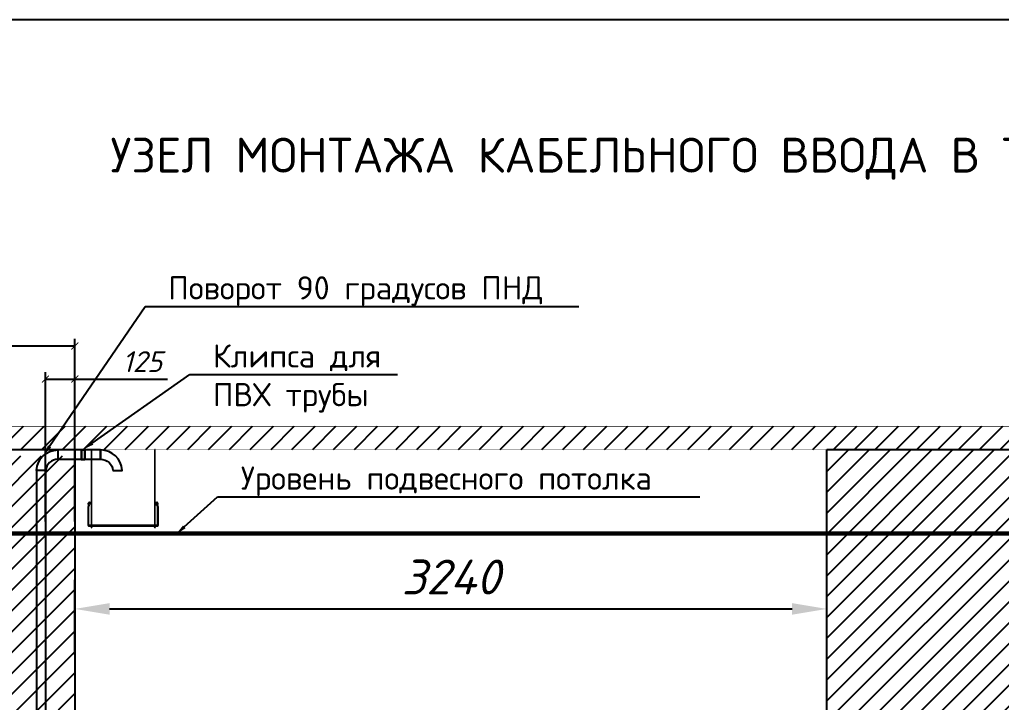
# Model space of a CAD drawing. Header units: millimetres. Extents: x 4247 to 622543, y -201358 to 142419.
# Drawn here: x 278439 to 282670, y -171833 to -168893 of the extents above; entities that cross this region are included whole.
import ezdxf
from ezdxf import colors
from ezdxf.entities.mleader import LeaderData, LeaderLine
from ezdxf.math import Vec2, Vec3

# ---------------------------------------------------------------- set-up
doc = ezdxf.new("R2010")
doc.units = ezdxf.units.MM
doc.linetypes.add('0', pattern=[0])
doc.layers.get('DEFPOINTS').update_dxf_attribs({"color": 252, "lineweight": 9})
doc.layers.add('_Турникеты ИСПП', color=254, linetype='Continuous')
doc.styles.add('ISOCPEUR', font='isocpeui.ttf')
doc.styles.add('KOSTY_STYLE', font='isocpeur.ttf')
doc.styles.get("Standard").update_dxf_attribs({"font": 'romans.shx'})
doc.dimstyles.new('ISO-25', dxfattribs={"dimtxt": 2.5, "dimasz": 2.5, "dimexe": 1.25, "dimexo": 0.625, "dimtad": 1, "dimtxsty": 'Standard', "dimcen": 2.5, "dimadec": 0, "dimazin": 0, "dimtfac": 1, "dimtmove": 0, "dimatfit": 3, "dimfxl": 1, "dimarcsym": 0})

# ---------------------------------------------------------------- blocks, each defined once
blk = doc.blocks.new('_ArchTick')
at = {"color": 0, "linetype": 'ByBlock', "const_width": 0.15}
blk.add_lwpolyline([(-0.5, -0.5), (0.5, 0.5)], dxfattribs=at)
blk = doc.blocks.new('*D563')
at = {"layer": '_Турникеты ИСПП', "color": 0, "lineweight": -2, "ltscale": 10, "transparency": 16777216}
for p, q in [((278549.9, -171054.1), (278549.9, -170410.7)), ((278676.5, -171054.1), (278676.5, -170410.7)), ((278549.9, -170440.7), (278676.5, -170440.7)), ((278676.5, -170440.7), (279076.4, -170440.7))]:
    blk.add_line(p, q, dxfattribs=at)
at = {"layer": 'DEFPOINTS', "color": 0, "ltscale": 10, "transparency": 16777216}
for p in [(278549.9, -170440.7), (278549.9, -171116.6), (278676.5, -171116.6)]:
    blk.add_point(p, dxfattribs=at)
at = {"layer": '_Турникеты ИСПП', "color": 0, "lineweight": -2, "ltscale": 10, "transparency": 16777216, "xscale": 30, "yscale": 30, "zscale": 30, "rotation": 180}
blk.add_blockref('_ArchTick', (278549.9, -170440.7), dxfattribs=at)
at = {"layer": '_Турникеты ИСПП', "color": 0, "lineweight": -2, "ltscale": 10, "transparency": 16777216, "xscale": 30, "yscale": 30, "zscale": 30}
blk.add_blockref('_ArchTick', (278676.5, -170440.7), dxfattribs=at)
at = {"layer": '_Турникеты ИСПП', "color": 0, "lineweight": 9, "ltscale": 10, "transparency": 16777216, "insert": (278967.2, -170365.7), "char_height": 90, "attachment_point": 5, "style": 'ISOCPEUR'}
blk.add_mtext('125', dxfattribs=at)
blk = doc.blocks.new('*D566')
at = {"layer": '_Турникеты ИСПП', "color": 0, "lineweight": -2, "ltscale": 100, "transparency": 16777216}
for p, q in [((278676.5, -171626.8), (278676.5, -171306)), ((281917.6, -171715.2), (281917.6, -171306)), ((278826.5, -171431), (281767.6, -171431))]:
    blk.add_line(p, q, dxfattribs=at)
at = {"layer": '_Турникеты ИСПП', "color": 0, "ltscale": 100, "transparency": 16777216}
for points in [[(278826.5, -171406), (278826.5, -171456), (278676.5, -171431)], [(281767.6, -171406), (281767.6, -171456), (281917.6, -171431)]]:
    blk.add_solid(points, dxfattribs=at)
at = {"layer": 'DEFPOINTS', "color": 0, "ltscale": 100, "transparency": 16777216}
for p in [(281917.6, -171431), (278676.5, -171689.3), (281917.6, -171777.7)]:
    blk.add_point(p, dxfattribs=at)
at = {"layer": '_Турникеты ИСПП', "color": 0, "lineweight": 9, "ltscale": 100, "transparency": 16777216, "insert": (280297.1, -171293.5), "char_height": 150, "attachment_point": 5, "style": 'ISOCPEUR'}
blk.add_mtext('3240', dxfattribs=at)
blk = doc.blocks.new('*D581')
at = {"layer": '_Турникеты ИСПП', "color": 0, "lineweight": -2, "ltscale": 10, "transparency": 16777216}
for p, q in [((277656.5, -170720.1), (277656.5, -170268.2)), ((277656.5, -170298.2), (278676.5, -170298.2)), ((278676.5, -170682.1), (278676.5, -170268.2))]:
    blk.add_line(p, q, dxfattribs=at)
at = {"layer": 'DEFPOINTS', "color": 0, "ltscale": 10, "transparency": 16777216}
for p in [(278676.5, -170298.2), (278676.5, -170744.6), (277656.5, -170782.6)]:
    blk.add_point(p, dxfattribs=at)
at = {"layer": '_Турникеты ИСПП', "color": 0, "lineweight": -2, "ltscale": 10, "transparency": 16777216, "xscale": 30, "yscale": 30, "zscale": 30, "rotation": 180}
blk.add_blockref('_ArchTick', (277656.5, -170298.2), dxfattribs=at)
at = {"layer": '_Турникеты ИСПП', "color": 0, "lineweight": -2, "ltscale": 10, "transparency": 16777216, "xscale": 30, "yscale": 30, "zscale": 30}
blk.add_blockref('_ArchTick', (278676.5, -170298.2), dxfattribs=at)
at = {"layer": '_Турникеты ИСПП', "color": 0, "lineweight": 9, "ltscale": 10, "transparency": 16777216, "insert": (278167.3, -170223.2), "char_height": 90, "attachment_point": 5, "style": 'ISOCPEUR'}
blk.add_mtext('1020', dxfattribs=at)
blk = doc.blocks.new('*U48')
at = {"color": 0, "linetype": 'ByBlock', "lineweight": -2}
for p, q in [((-149, 91.9), (-147.7, 90.4)), ((-147.2, 90.8), (-148.4, 92.4)), ((-142, 91.9), (-141.5, 91.4)), ((141.5, 91.4), (142, 91.9)), ((148.4, 92.4), (147.2, 90.8)), ((147.7, 90.4), (149, 91.9)), ((-150, 83.7), (-150, 1.5)), ((-149.3, 1.5), (-149.3, 83.7)), ((149.3, 83.7), (149.3, 1.5)), ((150, 1.5), (150, 83.7)), ((148.5, 0.7), (-148.5, 0.7)), ((-148.5, 0), (148.5, 0))]:
    blk.add_line(p, q, dxfattribs=at)
for centre, radius, start, end in [((-145, 95), 5, 314.427, 217.7596), ((-147.5, 83.7), 2.5, 118.2115, 180), ((-145, 95), 4.3, 314.427, 217.7596), ((-147.5, 83.7), 1.8, 118.2115, 180), ((-150.1, 88.5), 3, 298.2115, 37.7596), ((-150.1, 88.5), 3.7, 298.2115, 37.7596), ((145, 95), 5, 322.2404, 225.573), ((145, 95), 4.3, 322.2404, 225.573), ((150.1, 88.5), 3.7, 142.2404, 241.7885), ((150.1, 88.5), 3, 142.2404, 241.7885), ((147.5, 83.7), 1.8, 0, 61.7885), ((147.5, 83.7), 2.5, 0, 61.7885), ((-148.5, 1.5), 1.5, 180, 270), ((-148.5, 1.5), 0.8, 180, 270), ((148.5, 1.5), 0.8, 270, 0), ((148.5, 1.5), 1.5, 270, 0)]:
    blk.add_arc(centre, radius, start, end, dxfattribs=at)

msp = doc.modelspace()

# ---------------------------------------------------------------- hatches: boundary and pattern name
at = {"transparency": 33554636}
h = msp.add_hatch(dxfattribs=at)
h.set_pattern_fill('ANSI31', color=0, scale=20)
h.set_pattern_definition([(45, (-335151.456, -239777.9), (-44.9012806, 44.9012806), [])])
h.paths.add_polyline_path([(273665.638, -170644.286), (273665.638, -170744.56), (283363.427, -170744.56), (283363.427, -170644.286)])
at = {"linetype": '0', "lineweight": 9, "true_color": 0x939598, "transparency": 33554636}
h = msp.add_hatch(dxfattribs=at)
h.set_pattern_fill('ANSI31', color=252, scale=0.1)
h.set_pattern_definition([(45, (296846.40345, -170646.35164), (-0.224506403, 0.224506403), [])])
h.paths.add_polyline_path([(278750.484, -171076.704), (278748.005, -171076.704), (278748.005, -171081.559), (278750.484, -171081.559)])
h.paths.add_polyline_path([(278750.484, -170744.566), (278748.005, -170744.566), (278748.005, -171074.704), (278750.484, -171074.704)])
h = msp.add_hatch(dxfattribs=at)
h.set_pattern_fill('ANSI31', color=252, scale=0.1)
h.set_pattern_definition([(45, (297119.25303, -170646.35164), (-0.224506403, 0.224506403), [])])
h.paths.add_polyline_path([(279023.333, -171076.704), (279020.855, -171076.704), (279020.855, -171081.559), (279023.333, -171081.559)])
h.paths.add_polyline_path([(279023.333, -170744.566), (279020.855, -170744.566), (279020.855, -171074.704), (279023.333, -171074.704)])
at = {"transparency": 33554636}
h = msp.add_hatch(dxfattribs=at)
h.set_pattern_fill('ANSI31', color=0, scale=20)
h.set_pattern_definition([(45, (-327083.48, -233032.066), (-44.9012806, 44.9012806), [])])
h.paths.add_polyline_path([(283325.544, -170744.56), (281916.053, -170744.56), (281916.053, -173266.655), (283325.544, -173266.655)])
h = msp.add_hatch(dxfattribs=at)
h.set_pattern_fill('ANSI31', color=0, scale=20)
h.set_pattern_definition([(45, (-331343.02, -233032.066), (-44.9012806, 44.9012806), [])])
h.paths.add_polyline_path([(278676.513, -170771.369), (277656.513, -170771.369), (277656.513, -173266.655), (278676.513, -173266.655)])
at = {"linetype": '0', "lineweight": 9, "true_color": 0x939598, "transparency": 33554636}
h = msp.add_hatch(color=252, dxfattribs=at)
h.dxf.hatch_style = 1
h.paths.add_polyline_path([(278748.005, -171074.704), (278745.005, -171074.704), (278745.005, -171076.704), (278748.005, -171076.704)])
h.paths.add_polyline_path([(278749.244, -171074.704), (278748.005, -171074.704), (278748.005, -171076.704), (278749.244, -171076.704)])
h.paths.add_polyline_path([(278750.484, -171074.704), (278749.244, -171074.704), (278749.244, -171075.704), (278749.244, -171076.704), (278750.484, -171076.704)])
h.paths.add_polyline_path([(278753.484, -171074.704), (278750.484, -171074.704), (278750.484, -171076.704), (278753.484, -171076.704)])
h = msp.add_hatch(color=252, dxfattribs=at)
h.dxf.hatch_style = 1
h.paths.add_polyline_path([(279020.855, -171074.704), (279017.855, -171074.704), (279017.855, -171076.704), (279020.855, -171076.704)])
h.paths.add_polyline_path([(279022.094, -171074.704), (279020.855, -171074.704), (279020.855, -171076.704), (279022.094, -171076.704)])
h.paths.add_polyline_path([(279023.333, -171074.704), (279022.094, -171074.704), (279022.094, -171075.704), (279022.094, -171076.704), (279023.333, -171076.704)])
h.paths.add_polyline_path([(279026.333, -171074.704), (279023.333, -171074.704), (279023.333, -171076.704), (279026.333, -171076.704)])

# ---------------------------------------------------------------- linework, layer by layer
at = {"color": 3}
msp.add_lwpolyline([(269798.512, -168892.518), (295766.494, -168892.518), (295766.494, -178793.648), (269798.512, -178793.648)], close=True, dxfattribs=at)
msp.add_lwpolyline([(273665.638, -170644.286, 2, 2, 0), (273665.638, -170744.56, 2, 2, 0), (283363.427, -170744.56, 2, 2, 0), (283363.427, -170644.286, 2, 2, 0)], format="xyseb", close=True)
for points in [[(277656.513, -170744.56), (278676.513, -170744.56), (278676.513, -173266.655), (277656.513, -173266.655)], [(281917.604, -170744.292), (283325.544, -170744.292), (283325.544, -173266.655), (281917.604, -173266.655)]]:
    msp.add_lwpolyline(points, close=True)
at = {"color": 30, "linetype": '0', "lineweight": 25, "true_color": 0xff8000}
for points in [[(278551.274, -170834.724), (278511.337, -170834.724, -0.40194154), (278604.119, -170746.283), (278604.119, -170786.276, 0.40589503)], [(278840.583, -170834.724), (278880.519, -170834.724, 0.40194154), (278787.738, -170746.283), (278787.738, -170786.276, -0.40589503)]]:
    msp.add_lwpolyline(points, format="xyb", close=True, dxfattribs=at)
msp.add_lwpolyline([(278787.738, -170746.273), (278604.119, -170746.261), (278604.119, -170786.298), (278787.738, -170786.283)], close=True, dxfattribs=at)
at = {"color": 30, "linetype": 'ByBlock', "lineweight": 30, "true_color": 0xf8991e}
msp.add_lwpolyline([(278705.342, -170744.936), (278719.578, -170744.936), (278719.578, -170787.561), (278705.342, -170787.561)], close=True, dxfattribs=at)
at = {"color": 18, "linetype": '0', "lineweight": 9, "true_color": 0x000000}
for points in [[(278748.005, -170744.566), (278748.005, -171081.559), (278750.484, -171081.559), (278750.484, -170744.566), (278748.005, -170744.566)], [(279020.855, -170744.566), (279020.855, -171081.559), (279023.333, -171081.559), (279023.333, -170744.566), (279020.855, -170744.566)], [(278748.005, -171076.704), (278745.005, -171076.704), (278745.005, -171074.704), (278750.484, -171074.704), (278753.484, -171074.704), (278753.484, -171076.704), (278748.005, -171076.704)], [(278749.244, -171075.704), (278749.244, -171074.704), (278749.244, -171076.704)], [(279020.855, -171076.704), (279017.855, -171076.704), (279017.855, -171074.704), (279023.333, -171074.704), (279026.333, -171074.704), (279026.333, -171076.704), (279020.855, -171076.704)], [(279022.094, -171075.704), (279022.094, -171074.704), (279022.094, -171076.704)]]:
    msp.add_lwpolyline(points, dxfattribs=at)
at = {"color": 30, "linetype": '0', "lineweight": 25, "true_color": 0xff8000}
msp.add_lwpolyline([(278551.383, -173266.655), (278551.338, -170834.724), (278511.273, -170834.724), (278511.446, -173266.655)], dxfattribs=at)
at = {"color": 8, "linetype": 'ByBlock', "lineweight": 30}
msp.add_lwpolyline([(273878.792, -171102.248), (283266.894, -171102.248), (283266.894, -171110.962), (273878.792, -171110.962)], close=True, dxfattribs=at)

# ---------------------------------------------------------------- block references
at = {"color": 18, "true_color": 0x000000}
msp.add_blockref('*U48', (278884.839, -171072.78), dxfattribs=at)

# ---------------------------------------------------------------- texts
at = {"color": 18, "linetype": '0', "lineweight": 9, "true_color": 0x000000, "insert": (281711.023, -169491.688), "char_height": 150, "width": 9959.32004, "attachment_point": 5, "line_spacing_factor": 0.76, "style": 'KOSTY_STYLE'}
msp.add_mtext('{\\C256;УЗЕЛ МОНТАЖА КАБЕЛЬНОГО ВВОДА В ТУРНИКЕТЫ ТP1-ТР3}', dxfattribs=at)

# ---------------------------------------------------------------- dimensions: what is measured, and where the dimension line sits
at = {"layer": '_Турникеты ИСПП', "color": 0, "lineweight": 9, "ltscale": 10}
dim = msp.add_linear_dim(base=(278676.513, -170298.244), p1=(277656.513, -170782.631), p2=(278676.513, -170744.56), angle=180, dimstyle='ISO-25', override={"dimscale": 100, "dimtxt": 0.9, "dimasz": 0.3, "dimexe": 0.3, "dimgap": 0.3, "dimtxsty": 'ISOCPEUR', "dimblk1": 'ArchTick', "dimblk2": 'ArchTick', "dimsah": 1}, dxfattribs=at)
dim.commit()
dim.dimension.update_dxf_attribs({"geometry": '*D581', "text_midpoint": (278167.288, -170298.244), "dimtype": 160})
dim = msp.add_linear_dim(base=(278549.883, -170440.728), p1=(278676.513, -171116.553), p2=(278549.883, -171116.553), angle=180, text='125', dimstyle='ISO-25', override={"dimscale": 100, "dimtxt": 0.9, "dimasz": 0.3, "dimexe": 0.3, "dimgap": 0.3, "dimtxsty": 'ISOCPEUR', "dimblk1": 'ArchTick', "dimblk2": 'ArchTick', "dimsah": 1}, dxfattribs=at)
dim.commit()
dim.dimension.update_dxf_attribs({"geometry": '*D563', "text_midpoint": (278967.18, -170440.728), "dimtype": 160})
at = {"layer": '_Турникеты ИСПП', "color": 0, "lineweight": 9, "ltscale": 100}
dim = msp.add_linear_dim(base=(281917.604, -171430.966), p1=(278676.513, -171689.277), p2=(281917.604, -171777.733), text='3240', dimstyle='ISO-25', override={"dimscale": 100, "dimtxt": 1.5, "dimasz": 1.5, "dimtxsty": 'ISOCPEUR', "dimsah": 1}, dxfattribs=at)
dim.commit()
dim.dimension.update_dxf_attribs({"geometry": '*D566', "text_midpoint": (280297.058, -171430.966), "dimtype": 160})

# ---------------------------------------------------------------- leaders
at = {"color": 18, "linetype": '0', "lineweight": 9, "true_color": 0x000000}
ml = msp.add_multileader_mtext('Standard', dxfattribs=at)
ml.set_content('Поворот 90 градусов ПНД ', color=7, style='KOSTY_STYLE')
ml.set_leader_properties(color=7, linetype='Continuous', lineweight=25)
ml.build(insert=Vec2(0, 0))
ml.multileader.update_dxf_attribs({"text_left_attachment_type": 6, "text_right_attachment_type": 6, "dogleg_length": 50, "arrow_head_size": 50})
ctx = ml.context
ctx.base_point, ctx.char_height, ctx.arrow_head_size, ctx.landing_gap_size, ctx.plane_origin = Vec3(279029.286, -170128.04), 100, 50, 50, Vec3(277369.519, -170896.404)
ctx.left_attachment, ctx.right_attachment = 6, 6
notes = []
notes.append((ctx, [(1, (1, 1, 0), (278979.286, -170128.04), (1, 0), 50, [(0, [(278539.954, -170771.857)], 0, [])])]))
ctx.mtext.insert, ctx.mtext.flow_direction = Vec3(279079.286, -169998.04), 5
ml = msp.add_multileader_mtext('Standard', dxfattribs=at)
ml.set_content('Клипса для \\PПВХ трубы', color=7, style='KOSTY_STYLE')
ml.set_leader_properties(color=7, linetype='Continuous', lineweight=25)
ml.build(insert=Vec2(0, 0))
ml.multileader.update_dxf_attribs({"text_left_attachment_type": 6, "text_right_attachment_type": 6, "dogleg_length": 50, "arrow_head_size": 50})
ctx = ml.context
ctx.base_point, ctx.char_height, ctx.arrow_head_size, ctx.landing_gap_size, ctx.plane_origin = Vec3(279221.755, -170421.13), 100, 50, 50, Vec3(280890.969, -170438.674)
ctx.left_attachment, ctx.right_attachment = 6, 6
notes.append((ctx, [(1, (1, 1, 0), (279171.755, -170421.13), (1, 0), 50, [(1, [(278710.672, -170745.269)], 0, [])])]))
ctx.mtext.insert, ctx.mtext.flow_direction = Vec3(279271.755, -170291.13), 5
ml = msp.add_multileader_mtext('Standard', dxfattribs=at)
ml.set_content('{\\C256;Уровень подвесного потолка}', color=7, style='KOSTY_STYLE')
ml.set_leader_properties(color=7, linetype='Continuous', lineweight=25)
ml.build(insert=Vec2(0, 0))
ml.multileader.update_dxf_attribs({"text_left_attachment_type": 6, "text_right_attachment_type": 6, "dogleg_length": 50, "arrow_head_size": 50})
ctx = ml.context
ctx.base_point, ctx.char_height, ctx.arrow_head_size, ctx.landing_gap_size, ctx.plane_origin = Vec3(279342.112, -170947.4), 100, 50, 50, Vec3(279159.917, -171093.735)
ctx.left_attachment, ctx.right_attachment = 6, 6
notes.append((ctx, [(0, (1, 1, 0), (279292.112, -170947.4), (1, 0), 50, [(0, [(279111.424, -171110.962)], 0, [])])]))
ctx.mtext.insert, ctx.mtext.flow_direction = Vec3(279392.112, -170817.4), 5
for ctx, leaders in notes:
    for number, flags, end, landing, length, lines in leaders:
        leader = LeaderData()
        leader.index, (leader.has_last_leader_line, leader.has_dogleg_vector, leader.attachment_direction) = number, flags
        leader.last_leader_point, leader.dogleg_vector, leader.dogleg_length = Vec3(end), Vec3(landing), length
        for number, points, colour, breaks in lines:
            line = LeaderLine()
            line.index, line.vertices, line.color, line.breaks = number, Vec3.list(points), colors.encode_raw_color(colour), breaks
            leader.lines.append(line)
        ctx.leaders.append(leader)

doc.saveas('drawing.dxf')
